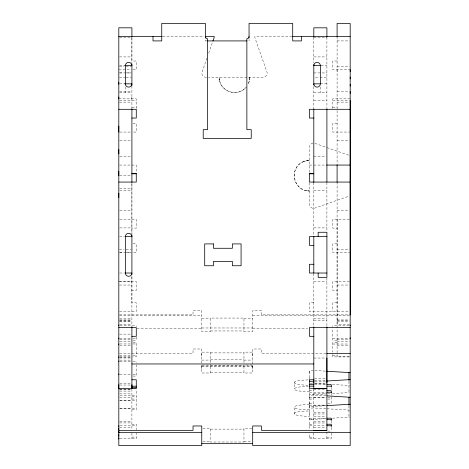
<?xml version="1.0" encoding="UTF-8"?>
<svg xmlns="http://www.w3.org/2000/svg" width="469" height="469" viewBox="0 0 469 469"><rect width="100%" height="100%" fill="white"/><g stroke="black" fill="none" stroke-linecap="round" stroke-linejoin="round"><path stroke-width="0.35" stroke-dasharray="2.35 1.76" d="M131.906 183.051L131.906 234.16L131.906 182.658M131.906 98.853L131.906 97.036M131.906 38.077L131.906 61.017L136.274 61.017L136.274 69.752L133.003 69.752M201.758 368.693L201.758 365.029L210.487 365.029M201.758 355.795L201.758 352.131L210.487 352.131L210.487 362.607M252.691 368.693L252.691 365.029L243.962 365.029M252.691 355.795L252.691 352.131L243.962 352.131L243.962 362.607M309.44 414.274L309.44 412.128M309.44 407.825L309.44 405.679A4.368 0.756 0 0 0 313.808 406.435L325.885 405.703M309.44 404.419L309.44 402.273M309.44 397.97L309.44 395.824A4.368 0.756 0 0 1 313.808 395.062L325.885 395.801M309.44 379.796L309.44 377.645M309.44 373.347L309.44 371.196A4.368 0.756 0 0 1 313.016 370.451M337.094 219.369L337.094 324.255L349.464 324.255M337.094 71.569L337.094 69.752M249.778 77.291L249.191 81.495L248.072 84.309A15.278 15.278 0 0 0 249.778 77.291L249.526 80.07M206.946 58.103L201.758 72.93A4.368 4.368 0 0 0 206.126 77.291L208.254 77.291M208.676 53.167L212.516 42.187M303.818 161.506C288.341 166.647 293.201 191.897 309.44 190.994A15.278 15.278 0 0 1 294.163 175.711A15.278 15.278 0 0 1 309.44 160.433L303.818 161.506L305.237 161.019M306.662 160.685L309.44 160.433M314.904 381.743L325.885 381.074M326.981 393.907L313.808 394.71A4.368 0.756 0 0 1 309.44 393.948M327.532 393.872L331.372 393.643M332.474 393.573L348.942 392.571A4.368 0.756 0 0 1 349.399 392.553M325.885 418.6L313.808 419.333A4.368 0.756 0 0 1 309.44 418.577M332.474 418.201L348.942 417.199A4.368 0.756 0 0 1 349.399 417.181M162.784 36.547L203.945 36.547M292.07 36.547L254.761 36.547A4.368 4.368 0 0 0 254.948 37.796L267.242 72.93A4.368 4.368 0 0 1 262.875 77.291L208.582 77.291M119.536 37.796L131.906 37.796M313.808 37.796L326.905 37.796M206.852 40.914L205.399 40.914L205.399 39.455M337.094 40.914L349.464 40.914M119.536 56.919L131.906 56.919M313.808 56.919L326.905 56.919M337.094 61.017L332.726 61.017L332.726 69.752L350.191 69.752M119.536 65.648L124.631 65.648M321.083 65.648L326.905 65.648M119.466 66.475L124.051 66.475M126.014 66.475L131.256 66.475M337.094 66.475L349.464 66.475M118.809 69.752L131.179 69.752M119.63 72.924L123.722 72.924M126.179 72.924L131.091 72.924M119.536 72.93L131.179 72.93M313.808 72.93L326.905 72.93M119.355 77.291L125.686 77.291M126.085 77.291L131.361 77.291M315.444 77.291L318.721 77.291M320.028 77.291L326.905 77.291M119.536 83.84L125.358 83.84M320.356 83.84L326.905 83.84M119.63 91.842L131.906 91.842M337.094 91.842L349.464 91.842M119.536 92.575L131.906 92.575M313.808 92.575L326.905 92.575M118.809 98.853L136.274 98.853L136.274 108.579M350.191 98.853L332.726 98.853L332.726 108.579M119.536 100.577L136.274 100.577M313.808 100.577L326.905 100.577M332.726 100.577L349.464 100.577M119.466 102.125L131.906 102.125M337.094 102.125L349.464 102.125M131.906 107.583L136.274 107.583M332.726 107.583L337.094 107.583M133.003 123.324L136.274 123.324L136.274 132.059L133.003 132.059M337.094 123.324L332.726 123.324L332.726 132.059L350.191 132.059M119.63 132.059L131.906 132.059M119.63 140.788L131.091 140.788M337.094 140.788L349.464 140.788M119.63 156.329L131.091 156.329M313.808 156.329L326.178 156.329M119.536 165.065L136.274 165.065L136.274 172.34M309.44 165.065L312.917 165.065M313.808 165.065L326.178 165.065M119.536 175.517L131.906 175.517M119.536 188.614L131.906 188.614M119.63 190.801L131.906 190.801M313.808 190.801L326.905 190.801M119.63 210.634L131.906 210.634M337.094 210.634L349.464 210.634M119.63 219.369L136.274 219.369L136.274 228.098L131.906 228.098M349.464 219.369L332.726 219.369L332.726 228.098L337.094 228.098M119.63 227.905L131.906 227.905M313.808 227.905L326.905 227.905M119.536 236.64L124.631 236.64M133.003 243.839L136.274 243.839L136.274 252.568L133.003 252.568M337.094 243.839L332.726 243.839L332.726 252.568L350.191 252.568M119.466 249.385L124.051 249.385M126.014 249.385L131.256 249.385M337.094 249.385L349.464 249.385M119.536 252.568L131.906 252.568M119.63 252.662L123.722 252.662M126.179 252.662L131.091 252.662M119.63 273.017L124.133 273.017M118.809 281.676L136.274 281.676L136.274 290.405L131.906 290.405M349.464 281.676L332.726 281.676L332.726 290.405L337.094 290.405M119.63 281.746L131.906 281.763M313.808 281.746L326.905 281.746M119.466 285.041L131.906 285.041M337.094 285.041L349.464 285.041M313.808 302.798L309.44 302.798L309.44 311.527L349.464 311.527M337.094 302.798L332.726 302.798L332.726 311.527M119.536 311.527L136.274 311.527L136.274 302.798L131.906 302.798L131.906 275.784L131.906 326.741M119.63 314.875L193.029 314.875L193.029 310.513L201.758 310.513L201.758 331.718L210.487 331.718L210.487 318.064L243.956 318.064L243.956 331.718L252.691 331.718L252.691 310.513L261.421 310.513L261.421 314.875L350.191 314.875M119.46 315.279L201.758 315.279M252.691 315.279L349.511 315.279M119.63 318.856L131.906 318.856M201.758 318.82L210.487 318.82M243.956 318.82L252.691 318.82M313.808 318.856L326.905 318.856M119.63 319.952L131.906 319.952M337.094 319.952L349.464 319.952M119.63 320.257L131.906 320.257M313.808 320.257L326.905 320.257M337.094 320.257L349.464 320.257M119.536 321.036L131.906 321.036M119.63 321.47L131.906 321.47M337.094 321.47L349.464 321.47M119.63 324.255L131.906 324.255M119.906 325.767L136.274 325.767L136.274 326.576M349.094 325.767L332.726 325.767L332.726 326.576M201.758 327.972L252.691 327.972M136.954 328.177L201.758 328.177M252.691 328.177L307.535 328.177M210.487 330.962L243.956 330.962M119.536 334.133L131.906 334.133M119.63 338.665L131.091 338.665M133.003 338.665L136.274 338.665M332.726 338.665L349.464 338.665M119.63 339.656L131.091 339.656M337.094 339.656L349.464 339.656M133.003 340.183L136.274 340.183L136.274 336.959M337.094 340.183L332.726 340.183L332.726 328.189M119.63 341.174L131.091 341.174M337.094 341.174L349.464 341.174M133.003 342.44L136.274 342.44L136.274 356.856L133.003 356.856M337.094 342.499L332.726 342.499L332.726 352.172M119.906 343.959L130.816 343.959M133.003 343.959L136.274 343.959M332.726 344.017L349.094 344.017M119.63 345.471L131.091 345.471M337.094 345.471L349.464 345.471M210.487 352.887L243.962 352.887M119.536 353.368L193.029 353.368L193.029 349L201.758 349L201.758 372.99L210.487 372.99L210.487 364.22M326.178 353.368L261.421 353.368L261.421 349L252.691 349L252.691 372.99L243.956 372.99L243.962 364.22M133.003 355.338L136.274 355.338M332.726 355.396L337.094 355.396M119.63 355.83L131.091 355.83M119.63 356.856L131.091 356.856M349.464 356.856L337.094 356.856L337.094 182.611M349.094 356.915L332.726 356.915L332.726 354.494M119.63 357.349L131.091 357.349M119.63 357.982L131.091 357.982M313.808 358.04L326.178 358.04M210.487 359.33L243.956 359.33M201.758 360.092L210.487 360.086M243.956 360.086L252.691 360.092M119.63 360.128L131.091 360.128M119.906 361.646L130.816 361.646M133.003 361.646L136.274 361.646L136.274 362.877M210.487 365.785L243.962 365.785M201.758 365.955L252.691 365.955M201.758 366.682L252.691 366.682M210.487 372.228L243.956 372.228M119.63 374.543L131.091 374.543M133.003 374.543L136.274 374.543M133.003 376.062L136.274 376.062L136.274 364.776M314.535 378.829L326.178 378.829M314.535 380.347L326.178 380.347M314.535 383.132L326.178 383.132M119.63 383.507L131.091 383.507M314.629 384.644L326.084 384.644M119.63 385.026L131.091 385.026M119.63 389.323L131.906 389.323M119.63 389.569L131.906 389.569M313.808 389.546L326.178 389.546M309.44 390.712L313.808 390.712M119.63 391.087L131.906 391.087M309.44 392.231L326.084 392.231M119.63 393.872L131.906 393.872M313.808 393.849L326.178 393.849M119.906 395.285L136.274 395.285M131.906 396.797L136.274 396.797M119.63 397.237L131.906 397.237M313.808 397.296L326.178 397.296M309.44 397.548L326.178 397.548M327.725 397.548L331.272 397.548M309.44 399.06L313.808 399.06M327.725 399.06L331.272 399.06M131.906 399.084L136.274 399.084M119.906 400.602L136.274 400.602M119.63 400.702L131.906 400.702M309.44 403.61L313.808 403.61M327.725 403.61L331.272 403.61M309.44 405.128L326.084 405.128M313.808 405.228L326.178 405.228M119.906 408.182L136.274 408.182M119.63 408.282L131.906 408.282M131.906 409.695L136.274 409.695L136.274 389.317M313.808 412.468L326.178 412.468M313.808 413.986L326.178 413.986M313.808 416.765L326.178 416.765M309.44 418.178L326.084 418.178M309.44 419.696L313.808 419.696M119.63 421.402L131.906 421.402M313.808 421.461L326.178 421.461M119.63 422.921L131.906 422.921M313.808 422.979L326.178 422.979M131.906 424.187L136.274 424.187L136.274 429.833M309.44 424.246L313.808 424.246M119.906 425.705L136.274 425.705M309.44 425.758L326.084 425.758M119.63 427.218L131.906 427.218M313.808 427.277L326.178 427.277M202.848 428.355L210.487 428.355L210.487 442.009L243.956 442.009L243.956 428.355L252.146 428.355M210.487 429.112L243.956 429.112M327.725 431.075L331.272 431.075M131.906 437.085L136.274 437.085M309.44 437.143L313.808 437.143M326.905 437.143L331.272 437.143M119.63 438.603L136.274 438.603L136.274 433.057M202.848 441.253L210.487 441.253M243.956 441.253L252.146 441.253M314.904 370.504L325.885 371.172M314.904 383.402L325.885 384.07M332.474 384.469L348.942 385.471A4.368 0.756 0 0 0 349.399 385.489M325.885 408.698L313.808 407.966A4.368 0.756 0 0 0 309.44 408.722M326.981 408.763L348.942 410.099A4.368 0.756 0 0 0 349.399 410.117M306.662 190.736L309.44 190.994M314.904 143.356L325.885 147.196M326.981 147.583L348.942 155.268A4.368 4.368 0 0 0 349.399 155.374M219.474 80.07C221.139 92.499 238.956 97.048 246.36 86.923A15.278 15.278 0 0 1 219.222 77.291L219.474 80.07L219.222 77.291M348.942 381.285L348.942 392.571M348.942 405.914L348.942 417.199M337.094 36.547L337.094 164.302M331.272 387.775L331.272 389.481M331.272 393.843L331.272 395.127M331.272 396.739L331.272 404.559M331.272 421.309L331.272 423.015M331.272 427.376L331.272 431.498M331.272 433.11L331.272 438.662L309.44 438.662L309.44 433.11M326.905 37.227L326.905 108.216M326.905 182.64L326.905 231.704M326.905 278.111L326.905 327.585M326.905 431.861L326.905 438.662M320.356 86.923L320.356 92.575M313.808 37.227L313.808 62.922M313.808 86.572L313.808 108.216M313.808 182.64L313.808 235.907M313.808 273.445L313.808 326.858M313.808 388.948L313.808 430.401M313.808 432.928L313.808 438.662M309.44 172.34L309.44 147.336A4.368 4.368 0 0 1 313.016 143.045M309.44 182.804L309.44 204.085A4.368 4.368 0 0 0 313.808 208.453L348.942 196.159A4.368 4.368 0 0 1 349.399 196.048M309.44 371.196L309.44 378.589M309.44 389.112L309.44 429.885M308.069 379.931A15.278 2.656 0 0 0 294.163 382.575L294.163 389.024M309.44 404.548A15.278 2.656 0 0 0 294.163 407.198L294.163 413.646A15.278 2.656 0 0 0 309.44 416.302M249.051 39.455L249.051 40.914M131.906 37.209L131.906 63.503M131.906 86.026L131.906 108.568M131.906 389.012L131.906 429.833M131.906 433.057L131.906 438.603M125.358 86.923L125.358 92.575M310.156 383.683A4.368 0.756 0 0 1 313.016 383.349M294.163 413.646A15.278 2.656 0 0 1 309.44 410.996M309.44 391.674A15.278 2.656 0 0 1 294.18 389.141A15.278 2.656 0 0 1 308.069 386.38M308.069 385.219A15.278 2.656 0 0 1 294.163 382.575M309.44 409.853A15.278 2.656 0 0 1 294.163 407.198"/><path stroke-width="0.7" d="M118.809 384.697L118.809 388.508L136.274 388.508L136.274 379.773L131.906 379.773M118.809 374.543L118.809 373.992M118.809 361.646L118.809 361.095M118.809 357.407L118.809 356.856M118.809 344.51L118.809 343.959M118.809 338.665L118.809 338.008M118.809 325.767L118.809 325.111M118.809 197.543L118.809 193.175M118.809 175.711L118.809 171.349M118.809 153.885L118.809 149.517M118.809 132.059L118.809 126.085M118.809 98.853L118.809 97.036M118.809 84.303L118.809 82.48M118.809 437.794L118.809 439.037M118.809 434.57L118.809 436.182M118.809 431.345L118.809 432.957M118.809 428.121L118.809 429.733M131.906 384.697L131.906 388.508L131.906 326.999M313.808 383.132L313.808 379.544M326.905 383.132L326.905 358.04M350.191 338.665L350.191 337.862M350.191 325.767L350.191 325.111M350.191 314.875L350.191 100.577M350.191 93.395L350.191 91.578M350.191 86.12L350.191 84.303M350.191 78.845L350.191 77.027M350.191 71.569L350.191 69.752M212.903 41.09L214.052 37.796A4.368 4.368 0 0 0 214.239 36.547L205.234 36.547M326.981 381.01L348.942 379.673A4.368 0.756 0 0 1 350.191 379.644M326.981 405.638L348.942 404.301A4.368 0.756 0 0 1 350.191 404.266M118.809 36.547L162.139 36.547M292.709 36.547L350.191 36.547M207.579 40.914L246.87 40.914M124.631 65.648L131.906 65.648A3.271 3.271 0 0 0 128.635 62.377A3.271 3.271 0 0 0 125.358 65.648L125.358 83.84A3.271 3.271 0 0 0 128.635 87.117A3.271 3.271 0 0 0 131.906 83.84L124.631 83.84M320.767 65.648L313.808 65.648A3.271 3.271 0 0 1 317.085 62.377A3.271 3.271 0 0 1 320.356 65.648L320.356 83.84A3.271 3.271 0 0 1 317.085 87.117A3.271 3.271 0 0 1 313.808 83.84L320.356 83.84M118.809 109.306L136.274 109.306L136.274 118.036L131.906 118.036M350.191 109.306L309.44 109.306L309.44 118.036L313.808 118.036M326.594 165.065L350.191 165.065M131.906 173.337L136.274 173.337L136.274 182.066L118.809 182.066M313.808 173.337L309.44 173.337L309.44 182.066L350.191 182.066M131.906 173.794L136.274 173.794M309.44 173.794L313.808 173.794M125.358 236.64L131.906 236.64A3.271 3.271 0 0 0 128.635 233.363A3.271 3.271 0 0 0 125.358 236.64L125.358 273.017A3.271 3.271 0 0 0 128.635 276.294A3.271 3.271 0 0 0 131.906 273.017L124.953 273.017M326.905 236.64L309.44 236.64L309.44 245.369L313.808 245.369M313.808 264.287L309.44 264.287L309.44 273.017L326.905 273.017M118.809 327.585L136.274 327.585L136.274 336.32L131.906 336.32M350.191 327.585L309.44 327.585L309.44 336.32L313.808 336.32M326.905 353.368L350.191 353.368M131.906 363.967L313.808 363.967M313.808 379.773L309.44 379.773L309.44 388.508L326.905 388.508L313.808 388.561L313.808 326.799M309.44 384.644L313.808 384.644M326.905 384.644L331.272 384.644L331.272 386.972M309.44 386.163L313.808 386.163M326.905 386.163L331.272 386.163M131.906 386.186L136.274 386.186M131.906 387.705L136.274 387.705M326.905 390.712L331.272 390.712L331.272 393.034M326.905 392.231L331.272 392.231M326.905 418.178L331.272 418.178L331.272 420.505M326.905 419.696L331.272 419.696M326.905 424.246L331.272 424.246L331.272 426.567M326.905 425.758L331.272 425.758M118.809 430.343L193.029 430.343L193.029 425.975L201.758 425.975L201.758 445.55L118.809 445.55L118.809 27.818L131.906 27.818L131.906 36.787M326.905 430.343L261.421 430.343L261.421 425.975L252.691 425.975L252.691 445.55L350.191 445.55L350.191 23.45L337.094 23.45L337.094 36.547M313.808 430.401L326.905 430.401L326.905 326.799M118.809 432.653L201.758 432.653M252.691 432.653L350.191 432.653M201.758 443.656L252.691 443.656M326.981 371.243L348.942 372.574A4.368 0.756 0 0 0 350.191 372.609M326.981 395.865L348.942 397.202A4.368 0.756 0 0 0 350.191 397.231M118.809 425.705L118.809 426.509M348.942 372.574L348.942 380.482M348.942 397.202L348.942 405.105M337.094 164.801L337.094 182.324M326.905 36.787L326.905 27.818L313.808 27.818L313.808 36.787M326.905 108.855L326.905 182.066M318.175 236.64L318.175 232.272L326.905 232.272L326.905 277.384L318.175 277.384L318.175 273.017M313.808 64.558L313.808 84.93M313.808 108.855L313.808 182.476M313.808 236.329L313.808 273.017M301.438 36.547L301.438 40.914L292.709 40.914L292.709 23.45L249.051 23.45L249.051 38.001M205.399 38.001L205.399 23.45L161.741 23.45L161.741 40.914L153.011 40.914L153.011 36.547M131.906 64.013L131.906 85.475M131.906 108.855L131.906 182.476M131.906 234.998L131.906 274.652M205.399 36.547A2.181 2.181 0 0 0 207.579 38.728L207.579 129.679L203.212 129.679L203.212 138.414L251.237 138.414L251.237 129.679L246.87 129.679L246.87 38.728A2.181 2.181 0 0 0 249.051 36.547M313.808 381.813A4.368 0.756 0 0 1 309.44 381.051M213.43 243.915L204.701 243.915L204.701 265.741L213.43 265.741L213.43 261.374L232.348 261.374L232.348 265.741L241.078 265.741L241.078 243.915L232.348 243.915L232.348 248.277L213.43 248.277L213.43 243.915"/></g></svg>
